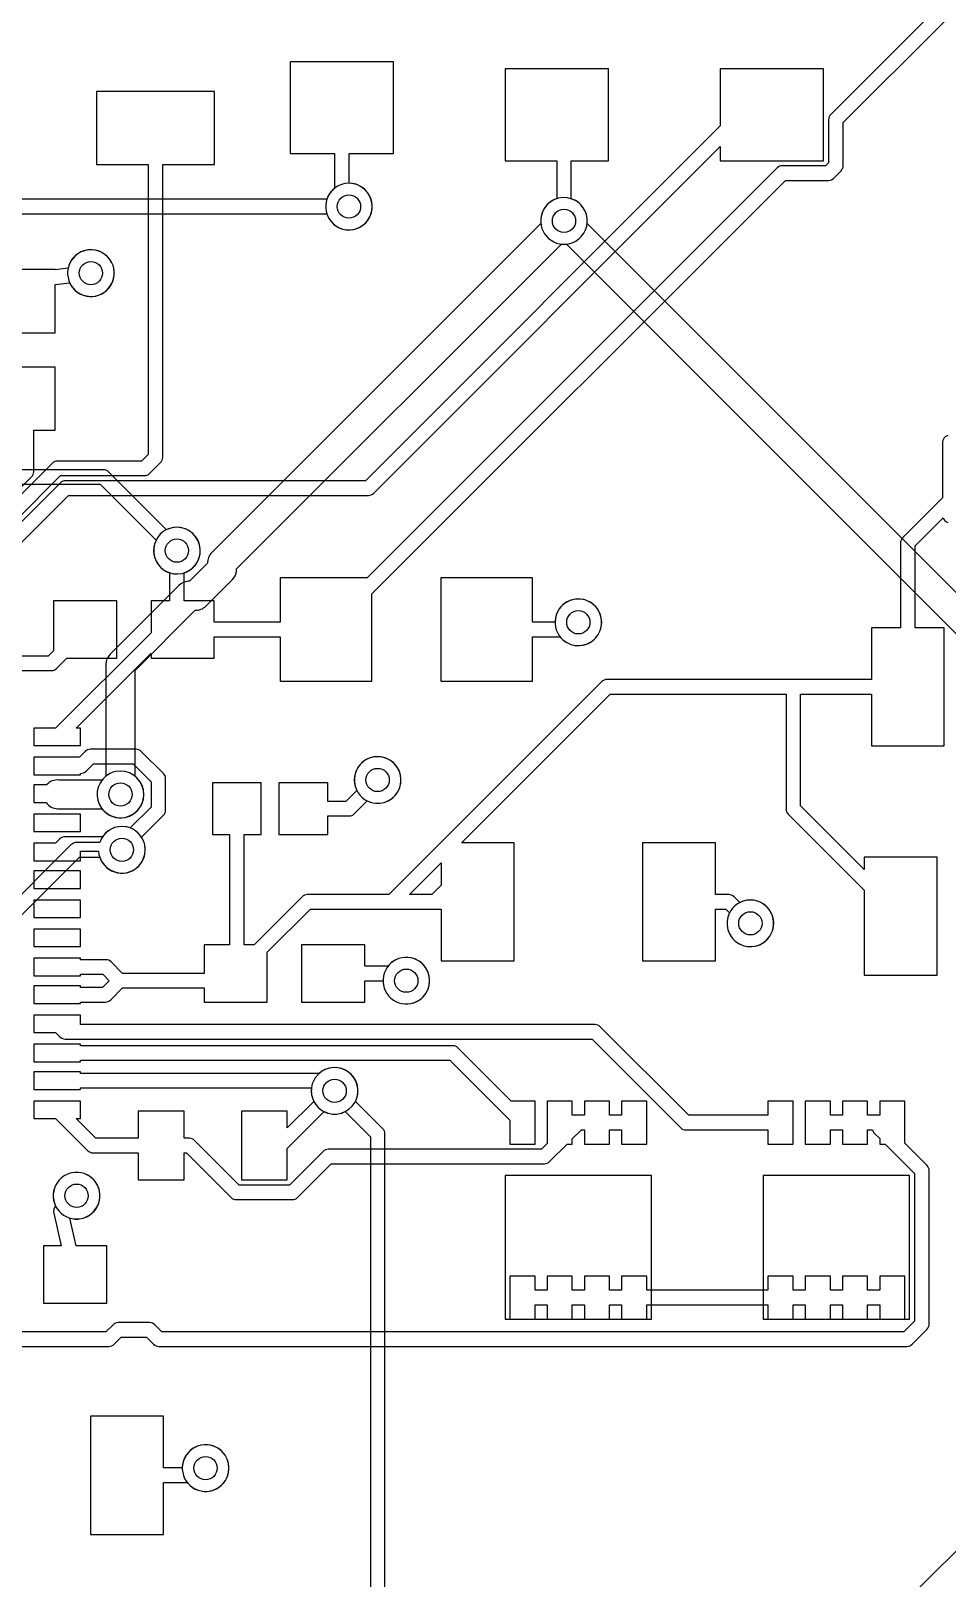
# Model space of a CAD drawing. Header units: millimetres. Extents: x 14 to 284, y -1 to 109.
# Drawn here: x 40.7 to 56.68, y 43.83 to 70.81 of the extents above; entities that cross this region are included whole.
import ezdxf

# ---------------------------------------------------------------- set-up
doc = ezdxf.new("R2010")
doc.units = ezdxf.units.MM

msp = doc.modelspace()

# ---------------------------------------------------------------- linework, layer by layer
at = {"layer": '16_copper'}
for points in [[(40.303, 67.623), (45.863, 67.623, 0.941276), (46.649, 67.829), (46.636, 67.881, 0.720356), (45.863, 67.877), (40.25, 67.877, 0.198912)], [(60.055, 57.805), (50.404, 67.455, 0.957936), (49.601, 67.579), (49.594, 67.527, 0.043999), (49.596, 67.455), (43.858, 61.717, 0.207461), (43.783, 61.529), (43.471, 61.217), (43.463, 61.217), (43.443, 61.215, 0.179039), (43.283, 61.142), (42.086, 59.945, 0.198912), (42.011, 59.765), (42.011, 57.815, 0.957941), (42.492, 57.159), (42.534, 57.192, 0.466719), (42.519, 57.815), (42.519, 59.66), (43.568, 60.709, 0.207461), (43.756, 60.783), (44.217, 61.244, 0.158205), (44.288, 61.384), (44.291, 61.424, 0.007109), (44.291, 61.432), (49.955, 67.096, 0.055271), (50.045, 67.096), (59.695, 57.445)], [(37.854, 62.906), (41.914, 62.906), (42.887, 61.934, 0.941273), (43.589, 61.524), (43.615, 61.57, 0.720354), (43.066, 62.113), (42.057, 63.123, 0.198912), (41.967, 63.16), (37.854, 63.16, 0.45609)], [(38.985, 53.84), (41.551, 56.406), (41.904, 56.406, 0.941276), (42.69, 56.612), (42.676, 56.664, 0.720356), (41.904, 56.66), (41.498, 56.66, 0.198912), (41.408, 56.623), (38.856, 54.07)], [(46.877, 43.137), (46.877, 51.579, 0.198912), (46.84, 51.669), (46.363, 52.145, 0.941273), (45.661, 52.555), (45.635, 52.509, 0.720354), (46.184, 51.966), (46.623, 51.526), (46.623, 43.137)]]:
    msp.add_lwpolyline(points, format="xyb", dxfattribs=at)
for points in [[(41.829, 66.19), (41.881, 66.204), (41.93, 66.224), (41.976, 66.251), (42.019, 66.283), (42.056, 66.321), (42.089, 66.363), (42.115, 66.409), (42.136, 66.459), (42.149, 66.51), (42.156, 66.563), (42.156, 66.616), (42.149, 66.669), (42.136, 66.721), (42.115, 66.77), (42.089, 66.816), (42.056, 66.858), (42.019, 66.896), (41.976, 66.928), (41.93, 66.955), (41.881, 66.975), (41.829, 66.989), (41.777, 66.996), (41.723, 66.996), (41.671, 66.989), (41.619, 66.975), (41.57, 66.955), (41.524, 66.928), (41.481, 66.896), (41.444, 66.858), (41.411, 66.816), (41.385, 66.77), (41.364, 66.721), (41.351, 66.669), (41.344, 66.616), (41.344, 66.563), (41.351, 66.51), (41.364, 66.459), (41.385, 66.409), (41.411, 66.363), (41.444, 66.321), (41.481, 66.283), (41.524, 66.251), (41.57, 66.224), (41.619, 66.204), (41.671, 66.19), (41.723, 66.183), (41.777, 66.183)], [(50.329, 60.101), (50.381, 60.114), (50.43, 60.135), (50.476, 60.161), (50.519, 60.194), (50.556, 60.231), (50.589, 60.274), (50.615, 60.32), (50.636, 60.369), (50.649, 60.421), (50.656, 60.473), (50.656, 60.527), (50.649, 60.579), (50.636, 60.631), (50.615, 60.68), (50.589, 60.726), (50.556, 60.769), (50.519, 60.806), (50.476, 60.839), (50.43, 60.865), (50.381, 60.886), (50.329, 60.899), (50.277, 60.906), (50.223, 60.906), (50.171, 60.899), (50.119, 60.886), (50.07, 60.865), (50.024, 60.839), (49.981, 60.806), (49.944, 60.769), (49.911, 60.726), (49.885, 60.68), (49.864, 60.631), (49.851, 60.579), (49.844, 60.527), (49.844, 60.473), (49.851, 60.421), (49.864, 60.369), (49.885, 60.32), (49.911, 60.274), (49.944, 60.231), (49.981, 60.194), (50.024, 60.161), (50.07, 60.135), (50.119, 60.114), (50.171, 60.101), (50.223, 60.094), (50.277, 60.094)], [(46.829, 57.351), (46.881, 57.364), (46.93, 57.385), (46.976, 57.411), (47.019, 57.444), (47.056, 57.481), (47.089, 57.524), (47.115, 57.57), (47.136, 57.619), (47.149, 57.671), (47.156, 57.723), (47.156, 57.777), (47.149, 57.829), (47.136, 57.881), (47.115, 57.93), (47.089, 57.976), (47.056, 58.019), (47.019, 58.056), (46.976, 58.089), (46.93, 58.115), (46.881, 58.136), (46.829, 58.149), (46.777, 58.156), (46.723, 58.156), (46.671, 58.149), (46.619, 58.136), (46.57, 58.115), (46.524, 58.089), (46.481, 58.056), (46.444, 58.019), (46.411, 57.976), (46.385, 57.93), (46.364, 57.881), (46.351, 57.829), (46.344, 57.777), (46.344, 57.723), (46.351, 57.671), (46.364, 57.619), (46.385, 57.57), (46.411, 57.524), (46.444, 57.481), (46.481, 57.444), (46.524, 57.411), (46.57, 57.385), (46.619, 57.364), (46.671, 57.351), (46.723, 57.344), (46.777, 57.344)], [(53.329, 54.851), (53.381, 54.864), (53.43, 54.885), (53.476, 54.911), (53.519, 54.944), (53.556, 54.981), (53.589, 55.024), (53.615, 55.07), (53.636, 55.119), (53.649, 55.171), (53.656, 55.223), (53.656, 55.277), (53.649, 55.329), (53.636, 55.381), (53.615, 55.43), (53.589, 55.476), (53.556, 55.519), (53.519, 55.556), (53.476, 55.589), (53.43, 55.615), (53.381, 55.636), (53.329, 55.649), (53.277, 55.656), (53.223, 55.656), (53.171, 55.649), (53.119, 55.636), (53.07, 55.615), (53.024, 55.589), (52.981, 55.556), (52.944, 55.519), (52.911, 55.476), (52.885, 55.43), (52.864, 55.381), (52.851, 55.329), (52.844, 55.277), (52.844, 55.223), (52.851, 55.171), (52.864, 55.119), (52.885, 55.07), (52.911, 55.024), (52.944, 54.981), (52.981, 54.944), (53.024, 54.911), (53.07, 54.885), (53.119, 54.864), (53.171, 54.851), (53.223, 54.844), (53.277, 54.844)], [(47.329, 53.851), (47.381, 53.864), (47.43, 53.885), (47.476, 53.911), (47.519, 53.944), (47.556, 53.981), (47.589, 54.024), (47.615, 54.07), (47.636, 54.119), (47.649, 54.171), (47.656, 54.223), (47.656, 54.277), (47.649, 54.329), (47.636, 54.381), (47.615, 54.43), (47.589, 54.476), (47.556, 54.519), (47.519, 54.556), (47.476, 54.589), (47.43, 54.615), (47.381, 54.636), (47.329, 54.649), (47.277, 54.656), (47.223, 54.656), (47.171, 54.649), (47.119, 54.636), (47.07, 54.615), (47.024, 54.589), (46.981, 54.556), (46.944, 54.519), (46.911, 54.476), (46.885, 54.43), (46.864, 54.381), (46.851, 54.329), (46.844, 54.277), (46.844, 54.223), (46.851, 54.171), (46.864, 54.119), (46.885, 54.07), (46.911, 54.024), (46.944, 53.981), (46.981, 53.944), (47.024, 53.911), (47.07, 53.885), (47.119, 53.864), (47.171, 53.851), (47.223, 53.844), (47.277, 53.844)], [(41.579, 50.101), (41.631, 50.114), (41.68, 50.135), (41.726, 50.161), (41.769, 50.194), (41.806, 50.231), (41.839, 50.274), (41.865, 50.32), (41.886, 50.369), (41.899, 50.421), (41.906, 50.473), (41.906, 50.527), (41.899, 50.579), (41.886, 50.631), (41.865, 50.68), (41.839, 50.726), (41.806, 50.769), (41.769, 50.806), (41.726, 50.839), (41.68, 50.865), (41.631, 50.886), (41.579, 50.899), (41.527, 50.906), (41.473, 50.906), (41.421, 50.899), (41.369, 50.886), (41.32, 50.865), (41.274, 50.839), (41.231, 50.806), (41.194, 50.769), (41.161, 50.726), (41.135, 50.68), (41.114, 50.631), (41.101, 50.579), (41.094, 50.527), (41.094, 50.473), (41.101, 50.421), (41.114, 50.369), (41.135, 50.32), (41.161, 50.274), (41.194, 50.231), (41.231, 50.194), (41.274, 50.161), (41.32, 50.135), (41.369, 50.114), (41.421, 50.101), (41.473, 50.094), (41.527, 50.094)], [(43.829, 45.351), (43.881, 45.364), (43.93, 45.385), (43.976, 45.411), (44.019, 45.444), (44.056, 45.481), (44.089, 45.524), (44.115, 45.57), (44.136, 45.619), (44.149, 45.671), (44.156, 45.723), (44.156, 45.777), (44.149, 45.829), (44.136, 45.881), (44.115, 45.93), (44.089, 45.976), (44.056, 46.019), (44.019, 46.056), (43.976, 46.089), (43.93, 46.115), (43.881, 46.136), (43.829, 46.149), (43.777, 46.156), (43.723, 46.156), (43.671, 46.149), (43.619, 46.136), (43.57, 46.115), (43.524, 46.089), (43.481, 46.056), (43.444, 46.019), (43.411, 45.976), (43.385, 45.93), (43.364, 45.881), (43.351, 45.829), (43.344, 45.777), (43.344, 45.723), (43.351, 45.671), (43.364, 45.619), (43.385, 45.57), (43.411, 45.524), (43.444, 45.481), (43.481, 45.444), (43.524, 45.411), (43.57, 45.385), (43.619, 45.364), (43.671, 45.351), (43.723, 45.344), (43.777, 45.344)]]:
    msp.add_lwpolyline(points, close=True, dxfattribs=at)
at = {"layer": '1_copper'}
for points in [[(58.135, 72.84), (54.651, 69.356, 0.198912), (54.614, 69.266), (54.614, 68.513), (54.562, 68.461), (53.809, 68.461, 0.198912), (53.719, 68.424), (46.57, 61.275), (45.05, 61.275), (45.05, 60.502), (43.9, 60.502), (43.9, 60.875), (43.377, 60.875), (43.377, 61.363, 0.941276), (43.171, 62.149), (43.119, 62.136, 0.720356), (43.123, 61.363), (43.123, 60.875), (42.8, 60.875), (42.8, 60.319), (41.134, 58.654), (40.755, 58.654), (40.755, 58.349), (41.568, 58.349), (41.568, 58.654), (41.494, 58.654), (42.8, 59.96), (42.8, 59.875), (43.9, 59.875), (43.9, 60.248), (45.05, 60.248), (45.05, 59.475), (46.65, 59.475), (46.65, 60.995), (53.862, 68.207), (54.614, 68.207, 0.198912), (54.704, 68.244), (54.831, 68.371, 0.198912), (54.868, 68.461), (54.868, 69.213), (58.278, 72.623)], [(39.674, 61.51), (41.22, 63.057), (42.684, 63.057, 0.198912), (42.774, 63.094), (42.965, 63.285, 0.198912), (43.002, 63.375), (43.002, 68.485), (43.905, 68.485), (43.905, 69.755), (41.845, 69.755), (41.845, 68.485), (42.748, 68.485), (42.748, 63.428), (42.631, 63.311), (41.168, 63.311, 0.198912), (41.078, 63.274), (39.531, 61.727)], [(56.693, 63.757), (56.67, 63.748), (56.649, 63.734), (56.631, 63.716), (56.617, 63.695), (56.608, 63.672), (56.603, 63.648), (56.603, 62.672), (55.905, 61.974, 0.198912), (55.868, 61.884), (55.868, 60.405), (55.36, 60.405), (55.36, 59.502), (50.75, 59.502, 0.198912), (50.66, 59.465), (46.947, 55.752), (45.525, 55.752, 0.198912), (45.435, 55.715), (44.595, 54.875), (44.422, 54.875), (44.422, 56.8), (44.72, 56.8), (44.72, 57.7), (43.87, 57.7), (43.87, 56.8), (44.168, 56.8), (44.168, 54.875), (43.725, 54.875), (43.725, 54.377), (42.303, 54.377), (42.102, 54.578, 0.198912), (42.012, 54.615), (41.568, 54.615), (41.568, 54.64), (40.755, 54.64), (40.755, 54.336), (41.568, 54.336), (41.568, 54.361), (41.959, 54.361), (42.07, 54.25), (41.953, 54.132), (41.568, 54.132), (41.568, 54.158), (40.755, 54.158), (40.755, 53.853), (41.568, 53.853), (41.568, 53.878), (42.005, 53.878, 0.198912), (42.095, 53.916), (42.303, 54.123), (43.725, 54.123), (43.725, 53.875), (44.825, 53.875), (44.825, 54.745), (45.578, 55.498), (47.86, 55.498), (47.86, 54.595), (49.13, 54.595), (49.13, 56.655), (48.21, 56.655), (50.803, 59.248), (53.873, 59.248), (53.873, 57.245, 0.198912), (53.91, 57.155), (55.235, 55.83), (55.235, 54.345), (56.505, 54.345), (56.505, 56.405), (55.235, 56.405), (55.235, 56.19), (54.127, 57.298), (54.127, 59.248), (55.36, 59.248), (55.36, 58.345), (56.63, 58.345), (56.63, 60.405), (56.122, 60.405), (56.122, 61.831), (56.611, 62.32), (56.617, 62.305), (56.631, 62.284), (56.649, 62.266), (56.67, 62.252), (56.693, 62.243)], [(40.489, 59.657), (41.059, 59.657, 0.198912), (41.149, 59.694), (41.33, 59.875), (42.2, 59.875), (42.2, 60.875), (41.1, 60.875), (41.1, 60.005), (41.006, 59.911), (39.269, 59.911)], [(52.133, 38.165), (62.859, 48.891, 0.198912), (63.008, 49.25), (63.008, 55.25, 1), (61.992, 55.25), (61.992, 49.46), (51.266, 38.734, 0.198912)], [(38.328, 47.873), (42.066, 47.873, 0.198912), (42.156, 47.91), (42.279, 48.033), (42.721, 48.033), (42.844, 47.91, 0.198912), (42.934, 47.873), (55.98, 47.873, 0.198912), (56.07, 47.91), (56.331, 48.171, 0.198912), (56.368, 48.261), (56.368, 50.939, 0.198912), (56.331, 51.029), (55.945, 51.415), (55.945, 52.15), (55.505, 52.15), (55.505, 51.902), (55.295, 51.902), (55.295, 52.15), (54.855, 52.15), (54.855, 51.902), (54.645, 51.902), (54.645, 52.15), (54.205, 52.15), (54.205, 51.4), (54.645, 51.4), (54.645, 51.648), (54.855, 51.648), (54.855, 51.4), (55.295, 51.4), (55.295, 51.648), (55.378, 51.648, 0.132542), (55.41, 51.591), (55.505, 51.496), (55.505, 51.4), (55.601, 51.4), (56.114, 50.887), (56.114, 48.313), (55.928, 48.127), (42.987, 48.127), (42.863, 48.25, 0.198912), (42.774, 48.287), (42.226, 48.287, 0.198912), (42.137, 48.25), (42.013, 48.127), (38.38, 48.127)]]:
    msp.add_lwpolyline(points, format="xyb", dxfattribs=at)
for points in [[(38.164, 59.134, 0.339117), (38.253, 59.276), (38.253, 59.605), (41.362, 62.714), (46.591, 62.714, 0.198912), (46.681, 62.751), (52.725, 68.795), (52.725, 68.55), (54.525, 68.55), (54.525, 70.15), (52.725, 70.15), (52.725, 69.155), (46.538, 62.968), (41.31, 62.968, 0.198912), (41.22, 62.931), (38.036, 59.747, 0.198912), (37.999, 59.657), (37.999, 59.568), (37.86, 59.568), (37.86, 58.755), (38.164, 58.755)], [(46.329, 67.351, 0.904107), (46.252, 68.156), (46.252, 68.675), (47.025, 68.675), (47.025, 70.275), (45.225, 70.275), (45.225, 68.675), (45.998, 68.675), (45.998, 68.069), (45.981, 68.056), (45.944, 68.019), (45.911, 67.976), (45.885, 67.93), (45.864, 67.881), (45.851, 67.829), (45.844, 67.777), (45.844, 67.723), (45.851, 67.671), (45.864, 67.619), (45.885, 67.57), (45.911, 67.524), (45.944, 67.481), (45.981, 67.444), (46.024, 67.411), (46.07, 67.385), (46.119, 67.364), (46.171, 67.351), (46.223, 67.344), (46.277, 67.344)], [(50.079, 67.101, 0.771278), (50.127, 67.887), (50.127, 68.55), (50.775, 68.55), (50.775, 70.15), (48.975, 70.15), (48.975, 68.55), (49.873, 68.55), (49.873, 67.887), (49.869, 67.886), (49.82, 67.865), (49.774, 67.839), (49.731, 67.806), (49.694, 67.769), (49.661, 67.726), (49.635, 67.68), (49.614, 67.631), (49.601, 67.579), (49.594, 67.527), (49.594, 67.473), (49.601, 67.421), (49.614, 67.369), (49.635, 67.32), (49.661, 67.274), (49.694, 67.231), (49.731, 67.194), (49.774, 67.161), (49.82, 67.135), (49.869, 67.114), (49.921, 67.101), (49.973, 67.094), (50.027, 67.094)], [(41.125, 66.392), (41.38, 66.421, 0.950722), (42.136, 66.721), (42.115, 66.77, 0.712695), (41.352, 66.673), (41.125, 66.648), (41.125, 66.65), (40.125, 66.65), (40.125, 65.55), (41.125, 65.55)], [(36.158, 59.568), (36.132, 59.568), (36.132, 59.638), (38.368, 61.873), (39.499, 61.873, 0.198912), (39.589, 61.91), (40.715, 63.036, 0.198912), (40.752, 63.126), (40.752, 63.85), (41.125, 63.85), (41.125, 64.95), (40.125, 64.95), (40.125, 63.85), (40.498, 63.85), (40.498, 63.179), (39.446, 62.127), (38.315, 62.127, 0.198912), (38.225, 62.09), (35.916, 59.78, 0.198912), (35.878, 59.69), (35.878, 59.568), (35.853, 59.568), (35.853, 58.755), (36.158, 58.755)], [(49.45, 60.248), (49.931, 60.248, 0.960918), (50.589, 60.726), (50.556, 60.769, 0.690291), (49.844, 60.502), (49.45, 60.502), (49.45, 61.275), (47.85, 61.275), (47.85, 59.475), (49.45, 59.475)], [(42.37, 56.133, 0.528413), (42.633, 56.752), (43.016, 57.135, 0.198912), (43.053, 57.224), (43.053, 57.771, 0.198912), (43.016, 57.861), (42.629, 58.248, 0.198912), (42.539, 58.285), (41.742, 58.285, 0.198912), (41.652, 58.248), (41.55, 58.146), (40.755, 58.146), (40.755, 57.841), (41.568, 57.841), (41.568, 57.866, 0.216776), (41.667, 57.903), (41.794, 58.031), (42.486, 58.031), (42.799, 57.719), (42.799, 57.277), (42.435, 56.913, 0.347149), (41.954, 56.761), (41.301, 56.761, 0.198912), (41.211, 56.724), (41.134, 56.647), (40.755, 56.647), (40.755, 56.342), (41.568, 56.342), (41.568, 56.507), (41.884, 56.507), (41.884, 56.506), (41.891, 56.453), (41.905, 56.402), (41.925, 56.353), (41.952, 56.306), (41.985, 56.264), (42.022, 56.226), (42.064, 56.194), (42.111, 56.167), (42.16, 56.147), (42.211, 56.133), (42.264, 56.126), (42.317, 56.126)], [(45.88, 57.123), (46.25, 57.123, 0.198912), (46.34, 57.16), (46.566, 57.387, 0.941273), (46.976, 58.089), (46.93, 58.115, 0.720354), (46.387, 57.566), (46.197, 57.377), (45.88, 57.377), (45.88, 57.7), (45.03, 57.7), (45.03, 56.8), (45.88, 56.8)], [(42.345, 57.098, 1), (42.186, 57.897), (42.134, 57.884, 0.146278), (41.945, 57.748), (41.197, 57.748, 0.26256), (40.977, 57.663), (40.755, 57.663), (40.755, 57.358), (40.968, 57.358, 0.242804), (41.174, 57.248), (41.945, 57.248), (41.959, 57.229), (41.997, 57.192), (42.039, 57.159), (42.085, 57.133), (42.134, 57.112), (42.186, 57.098), (42.239, 57.092), (42.292, 57.092)], [(52.64, 55.498), (52.822, 55.498), (52.887, 55.434, 0.941273), (53.589, 55.024), (53.615, 55.07, 0.720354), (53.066, 55.613), (52.965, 55.715, 0.198912), (52.875, 55.752), (52.64, 55.752), (52.64, 56.655), (51.37, 56.655), (51.37, 54.595), (52.64, 54.595)], [(47.329, 53.851, 1), (47.171, 54.649), (47.119, 54.636, 0.144695), (46.931, 54.502), (46.525, 54.502), (46.525, 54.875), (45.425, 54.875), (45.425, 53.875), (46.525, 53.875), (46.525, 54.248), (46.844, 54.248), (46.844, 54.223), (46.851, 54.171), (46.864, 54.119), (46.885, 54.07), (46.911, 54.024), (46.944, 53.981), (46.981, 53.944), (47.024, 53.911), (47.07, 53.885), (47.119, 53.864), (47.171, 53.851), (47.223, 53.844), (47.277, 53.844)], [(53.995, 52.15), (53.555, 52.15), (53.555, 51.902), (52.178, 51.902), (50.632, 53.448, 0.198912), (50.543, 53.485), (41.568, 53.485), (41.568, 53.65), (40.755, 53.65), (40.755, 53.345), (41.134, 53.345), (41.211, 53.268, 0.198912), (41.301, 53.231), (50.49, 53.231), (52.036, 51.685, 0.198912), (52.125, 51.648), (53.555, 51.648), (53.555, 51.4), (53.995, 51.4)], [(49.495, 52.15), (49.08, 52.15), (48.15, 53.079, 0.198912), (48.061, 53.116), (41.568, 53.116), (41.568, 53.142), (40.755, 53.142), (40.755, 52.837), (41.568, 52.837), (41.568, 52.862), (48.008, 52.862), (49.055, 51.815), (49.055, 51.4), (49.495, 51.4)], [(45.175, 51.324), (45.816, 51.966, 0.941273), (46.226, 52.668), (46.18, 52.694, 0.304675), (45.73, 52.634), (41.568, 52.634), (41.568, 52.659), (40.755, 52.659), (40.755, 52.354), (41.568, 52.354), (41.568, 52.38), (45.597, 52.38, 0.14945), (45.637, 52.145), (45.175, 51.684), (45.175, 51.975), (44.375, 51.975), (44.375, 50.775), (45.175, 50.775)], [(50.145, 52.15), (49.705, 52.15), (49.705, 51.41), (49.606, 51.311), (45.889, 51.311, 0.198912), (45.8, 51.274), (45.212, 50.686), (44.338, 50.686), (43.559, 51.465, 0.198912), (43.47, 51.502), (43.375, 51.502), (43.375, 51.975), (42.575, 51.975), (42.575, 51.502), (41.838, 51.502), (41.494, 51.846), (41.568, 51.846), (41.568, 52.151), (40.755, 52.151), (40.755, 51.846), (41.134, 51.846), (41.696, 51.285, 0.198912), (41.785, 51.248), (42.575, 51.248), (42.575, 50.775), (43.375, 50.775), (43.375, 51.248), (43.417, 51.248), (44.196, 50.469, 0.198912), (44.286, 50.432), (45.264, 50.432, 0.198912), (45.354, 50.469), (45.942, 51.057), (49.659, 51.057, 0.198912), (49.749, 51.094), (50.055, 51.4), (50.145, 51.4), (50.145, 51.49), (50.303, 51.648), (50.355, 51.648), (50.355, 51.4), (50.795, 51.4), (50.795, 51.648), (51.005, 51.648), (51.005, 51.4), (51.445, 51.4), (51.445, 52.15), (51.005, 52.15), (51.005, 51.902), (50.795, 51.902), (50.795, 52.15), (50.355, 52.15), (50.355, 51.902), (50.145, 51.902)], [(42.025, 49.625), (41.492, 49.625), (41.381, 50.111, 0.984831), (41.631, 50.886), (41.579, 50.899, 0.57735), (41.114, 50.369), (41.135, 50.32, 0.264338), (41.101, 50.197), (41.231, 49.625), (40.925, 49.625), (40.925, 48.625), (42.025, 48.625)], [(43.015, 45.498), (43.431, 45.498, 0.960918), (44.089, 45.976), (44.056, 46.019, 0.690291), (43.344, 45.752), (43.015, 45.752), (43.015, 46.655), (41.745, 46.655), (41.745, 44.595), (43.015, 44.595)]]:
    msp.add_lwpolyline(points, format="xyb", close=True, dxfattribs=at)
for points in [[(41.568, 57.155), (40.755, 57.155), (40.755, 56.85), (41.568, 56.85)], [(41.568, 56.164), (40.755, 56.164), (40.755, 55.86), (41.568, 55.86)], [(47.307, 55.752), (47.86, 56.305), (47.86, 55.915), (47.697, 55.752)], [(41.568, 55.656), (40.755, 55.656), (40.755, 55.352), (41.568, 55.352)], [(41.568, 55.148), (40.755, 55.148), (40.755, 54.844), (41.568, 54.844)], [(51.525, 50.85), (48.975, 50.85), (48.975, 48.35), (51.525, 48.35)], [(56.025, 50.85), (53.475, 50.85), (53.475, 48.35), (56.025, 48.35)], [(49.495, 48.598), (49.705, 48.598), (49.705, 48.35), (50.145, 48.35), (50.145, 48.598), (50.355, 48.598), (50.355, 48.35), (50.795, 48.35), (50.795, 48.598), (51.005, 48.598), (51.005, 48.35), (51.445, 48.35), (51.445, 48.598), (53.555, 48.598), (53.555, 48.35), (53.995, 48.35), (53.995, 48.598), (54.205, 48.598), (54.205, 48.35), (54.645, 48.35), (54.645, 48.598), (54.855, 48.598), (54.855, 48.35), (55.295, 48.35), (55.295, 48.598), (55.505, 48.598), (55.505, 48.35), (55.945, 48.35), (55.945, 49.1), (55.505, 49.1), (55.505, 48.852), (55.295, 48.852), (55.295, 49.1), (54.855, 49.1), (54.855, 48.852), (54.645, 48.852), (54.645, 49.1), (54.205, 49.1), (54.205, 48.852), (53.995, 48.852), (53.995, 49.1), (53.555, 49.1), (53.555, 48.852), (51.445, 48.852), (51.445, 49.1), (51.005, 49.1), (51.005, 48.852), (50.795, 48.852), (50.795, 49.1), (50.355, 49.1), (50.355, 48.852), (50.145, 48.852), (50.145, 49.1), (49.705, 49.1), (49.705, 48.852), (49.495, 48.852), (49.495, 49.1), (49.055, 49.1), (49.055, 48.35), (49.495, 48.35)]]:
    msp.add_lwpolyline(points, close=True, dxfattribs=at)
at = {"layer": 'drills_via_1_16'}
for centre in [(46.25, 67.75), (50, 67.5), (41.75, 66.59), (43.25, 61.75), (50.25, 60.5), (46.75, 57.75), (42.265, 57.498), (42.291, 56.533), (53.25, 55.25), (47.25, 54.25), (46, 52.329), (41.5, 50.5), (43.75, 45.75)]:
    msp.add_circle(centre, 0.203, dxfattribs=at)

doc.saveas('drawing.dxf')
